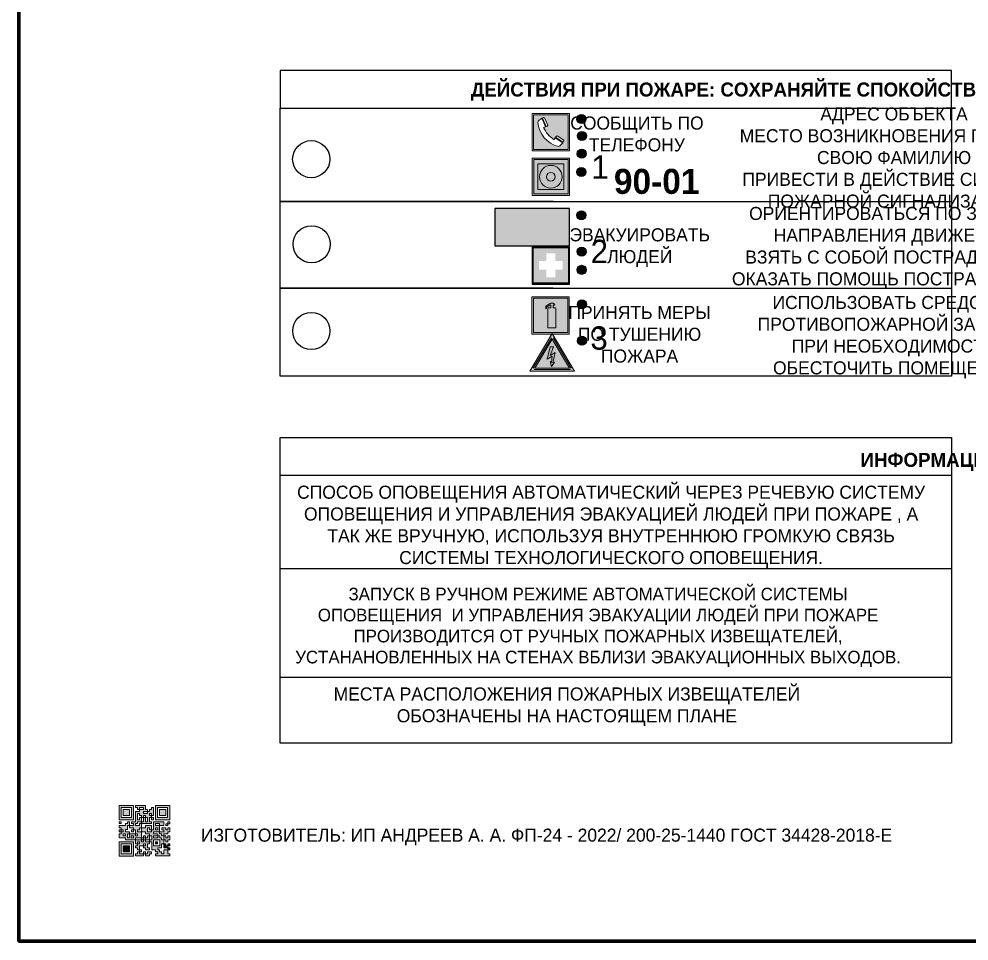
# Model space of a CAD drawing. Header units: millimetres. Extents: x 13810 to 67229, y 12374 to 21950.
# Drawn here: x 39712.7 to 39916.2, y 19087 to 19284.5 of the extents above; entities that cross this region are included whole.
import ezdxf

# ---------------------------------------------------------------- set-up
doc = ezdxf.new("R2010")
doc.units = ezdxf.units.MM
doc.styles.add('обычный', font='arial.ttf')

# ---------------------------------------------------------------- blocks, each defined once
blk = doc.blocks.new('QR')
at = {"lineweight": 0}
h = blk.add_hatch(color=256, dxfattribs=at)
h.dxf.hatch_style = 1
h.paths.add_polyline_path([(9241.16, 2687.38), (9242.01, 2687.38), (9242.01, 2687.83), (9241.59, 2687.83), (9241.59, 2688.68), (9239.45, 2688.68), (9239.45, 2688.25), (9239.86, 2688.25), (9239.86, 2687.83), (9240.29, 2687.83), (9240.29, 2688.25), (9241.16, 2688.25), (9241.16, 2687.83), (9240.29, 2687.83), (9240.29, 2687.38), (9239.45, 2687.38), (9239.45, 2685.22), (9238.57, 2685.22), (9238.57, 2684.8), (9239.02, 2684.8), (9239.02, 2684.37), (9238.13, 2684.37), (9238.13, 2683.92), (9239.02, 2683.92), (9239.02, 2683.5), (9239.44, 2683.5), (9239.44, 2682.64), (9239.87, 2682.64), (9239.87, 2682.18), (9239.44, 2682.18), (9239.44, 2682.64), (9238.13, 2682.64), (9238.13, 2681.76), (9237.71, 2681.76), (9237.71, 2682.64), (9238.13, 2682.64), (9238.13, 2683.07), (9237.27, 2683.07), (9237.27, 2683.51), (9237.71, 2683.51), (9237.71, 2684.37), (9238.13, 2684.37), (9238.13, 2685.22), (9237.71, 2685.22), (9237.71, 2684.8), (9237.28, 2684.8), (9237.28, 2684.38), (9235.98, 2684.38), (9235.98, 2683.92), (9236.4, 2683.92), (9236.4, 2683.49), (9236.84, 2683.49), (9236.84, 2683.07), (9236.4, 2683.07), (9236.4, 2682.64), (9235.98, 2682.64), (9235.98, 2681.76), (9237.29, 2681.76), (9237.29, 2681.33), (9239.43, 2681.33), (9239.43, 2681.76), (9240.74, 2681.76), (9240.74, 2683.05), (9239.87, 2683.05), (9239.87, 2683.5), (9240.29, 2683.5), (9240.29, 2683.91), (9240.74, 2683.91), (9240.74, 2684.81), (9240.29, 2684.81), (9240.29, 2684.79), (9240.29, 2684.37), (9239.45, 2684.37), (9239.45, 2684.8), (9239.87, 2684.8), (9239.87, 2685.21), (9240.74, 2685.21), (9240.74, 2686.1), (9240.29, 2686.1), (9240.29, 2685.64), (9239.86, 2685.64), (9239.86, 2686.95), (9240.29, 2686.95), (9240.29, 2686.52), (9240.74, 2686.52), (9240.74, 2686.1), (9241.16, 2686.1), (9241.16, 2686.53), (9241.59, 2686.53), (9241.59, 2686.1), (9242.02, 2686.1), (9242.02, 2685.21), (9241.59, 2685.21), (9241.59, 2686.1), (9241.16, 2686.1), (9241.16, 2685.21), (9240.74, 2685.21), (9240.74, 2684.81), (9242.89, 2684.81), (9242.89, 2685.22), (9242.47, 2685.22), (9242.47, 2686.11), (9242.89, 2686.11), (9242.89, 2686.52), (9242.46, 2686.52), (9242.46, 2686.95), (9242.89, 2686.95), (9242.89, 2686.52), (9243.32, 2686.52), (9243.32, 2688.26), (9242.9, 2688.26), (9242.9, 2687.83), (9242.47, 2687.83), (9242.47, 2687.38), (9242.01, 2687.38), (9242.01, 2686.94), (9241.16, 2686.94)])
h.paths.add_polyline_path([(9239.02, 2682.18), (9239.02, 2681.76), (9238.54, 2681.76), (9238.54, 2682.18)], flags=16)
h.paths.add_polyline_path([(9237.27, 2682.65), (9237.27, 2682.19), (9236.83, 2682.19), (9236.83, 2682.65)], flags=16)
h = blk.add_hatch(color=256, dxfattribs=at)
h.dxf.hatch_style = 1
h.paths.add_polyline_path([(9238.15, 2687.83), (9236.83, 2687.83), (9236.83, 2686.52), (9238.15, 2686.52)], flags=0)
h.paths.add_polyline_path([(9239.01, 2685.65), (9239.01, 2688.68), (9235.98, 2688.68), (9235.98, 2685.65)])
h.paths.add_polyline_path([(9236.41, 2686.1), (9236.41, 2688.26), (9238.56, 2688.26), (9238.56, 2686.1)], flags=16)
h.paths.add_polyline_path([(9236.83, 2686.52), (9236.83, 2687.83), (9238.15, 2687.83), (9238.15, 2686.52)], flags=0)
h = blk.add_hatch(color=256, dxfattribs=at)
h.dxf.hatch_style = 1
h.paths.add_polyline_path([(9238.15, 2686.52), (9238.15, 2687.83), (9236.83, 2687.83), (9236.83, 2686.52)])
h.paths.add_polyline_path([(9245.91, 2686.52), (9245.91, 2687.83), (9244.59, 2687.83), (9244.59, 2686.52)], flags=0)
h.paths.add_polyline_path([(9246.77, 2685.65), (9246.77, 2688.68), (9243.74, 2688.68), (9243.74, 2685.65)])
h.paths.add_polyline_path([(9244.17, 2686.1), (9244.17, 2688.26), (9246.32, 2688.26), (9246.32, 2686.1)], flags=16)
h.paths.add_polyline_path([(9244.59, 2686.52), (9244.59, 2687.83), (9245.91, 2687.83), (9245.91, 2686.52)], flags=0)
h = blk.add_hatch(color=256, dxfattribs=at)
h.dxf.hatch_style = 1
h.paths.add_polyline_path([(9243.32, 2686.11), (9242.89, 2686.11), (9242.89, 2685.64), (9243.32, 2685.64)])
h.paths.add_polyline_path([(9239.02, 2683.07), (9239.02, 2683.5), (9238.56, 2683.5), (9238.56, 2683.07)])
h.paths.add_polyline_path([(9236.4, 2684.8), (9236.4, 2685.22), (9235.98, 2685.22), (9235.98, 2684.8)])
h.paths.add_polyline_path([(9236.4, 2683.07), (9236.4, 2683.49), (9235.98, 2683.49), (9235.98, 2683.07)])
h = blk.add_hatch(color=256, dxfattribs=at)
h.dxf.hatch_style = 1
h.paths.add_polyline_path([(9240.75, 2681.76), (9240.75, 2681.35), (9241.17, 2681.35), (9241.17, 2681.76)])
h.paths.add_polyline_path([(9241.6, 2682.18), (9241.17, 2682.18), (9241.17, 2681.76), (9241.6, 2681.76)])
h.paths.add_polyline_path([(9242.47, 2681.34), (9242.47, 2682.19), (9242.02, 2682.19), (9242.02, 2681.76), (9241.6, 2681.76), (9241.6, 2681.34)])
h.paths.add_polyline_path([(9239.87, 2678.3), (9239.44, 2678.3), (9239.44, 2677.89), (9241.17, 2677.89), (9241.17, 2678.3), (9240.28, 2678.3), (9240.28, 2678.73), (9239.87, 2678.73)])
h.paths.add_polyline_path([(9240.75, 2678.73), (9240.75, 2679.19), (9240.28, 2679.19), (9240.28, 2678.73)])
h.paths.add_polyline_path([(9241.6, 2678.73), (9241.17, 2678.73), (9241.17, 2678.3), (9241.6, 2678.3)])
h.paths.add_polyline_path([(9242.02, 2678.3), (9241.6, 2678.3), (9241.6, 2677.89), (9242.48, 2677.89), (9242.48, 2678.31), (9242.9, 2678.31), (9242.9, 2678.73), (9242.02, 2678.73)])
h.paths.add_polyline_path([(9246.36, 2684.37), (9246.36, 2684.79), (9245.93, 2684.79), (9245.93, 2684.37)])
h.paths.add_polyline_path([(9246.78, 2685.2), (9246.36, 2685.2), (9246.36, 2684.79), (9246.78, 2684.79)])
h.paths.add_polyline_path([(9245.91, 2687.83), (9244.59, 2687.83), (9244.59, 2686.52), (9245.91, 2686.52)])
h = blk.add_hatch(color=256, dxfattribs=at)
h.dxf.hatch_style = 1
h.paths.add_polyline_path([(9243.32, 2682.64), (9243.32, 2683.07), (9244.62, 2683.07), (9244.62, 2684.37), (9243.74, 2684.37), (9243.74, 2684.8), (9244.62, 2684.8), (9244.62, 2684.37), (9245.48, 2684.37), (9245.48, 2685.22), (9243.32, 2685.22), (9243.32, 2683.5), (9242.89, 2683.5), (9242.89, 2683.06), (9242.01, 2683.06), (9242.01, 2683.91), (9242.47, 2683.91), (9242.47, 2683.5), (9242.89, 2683.5), (9242.89, 2684.38), (9241.59, 2684.38), (9241.59, 2683.91), (9240.74, 2683.91), (9240.74, 2683.05), (9241.59, 2683.05), (9241.59, 2682.64), (9242.47, 2682.64), (9242.47, 2682.19), (9242.91, 2682.19), (9242.91, 2681.34), (9242.48, 2681.34), (9242.48, 2680.91), (9242.91, 2680.91), (9242.91, 2679.17), (9243.75, 2679.17), (9243.75, 2678.73), (9244.2, 2678.73), (9244.2, 2678.3), (9243.75, 2678.3), (9243.75, 2677.88), (9246.78, 2677.88), (9246.78, 2678.3), (9246.35, 2678.3), (9246.35, 2679.19), (9245.48, 2679.19), (9245.48, 2678.31), (9245.05, 2678.31), (9245.05, 2678.73), (9244.62, 2678.73), (9244.62, 2679.19), (9244.2, 2679.19), (9244.2, 2679.61), (9245.05, 2679.61), (9245.05, 2680.46), (9245.48, 2680.46), (9245.48, 2681.34), (9245.04, 2681.34), (9245.04, 2681.76), (9244.63, 2681.76), (9244.63, 2682.19), (9244.21, 2682.19), (9244.21, 2681.76), (9243.32, 2681.76), (9243.32, 2682.19), (9244.21, 2682.19), (9244.21, 2682.64)])
h.paths.add_polyline_path([(9243.75, 2683.49), (9243.75, 2683.92), (9244.21, 2683.92), (9244.21, 2683.49)], flags=16)
h.paths.add_polyline_path([(9243.32, 2681.34), (9244.63, 2681.34), (9244.63, 2680.04), (9243.32, 2680.04)], flags=16)
h.paths.add_polyline_path([(9243.76, 2680.89), (9244.18, 2680.89), (9244.18, 2680.48), (9243.76, 2680.48)], flags=0)
h = blk.add_hatch(color=256, dxfattribs=at)
h.dxf.hatch_style = 1
h.paths.add_polyline_path([(9246.36, 2683.07), (9246.78, 2683.07), (9246.78, 2683.92), (9246.36, 2683.92), (9246.36, 2683.49), (9245.92, 2683.49), (9245.92, 2683.92), (9245.06, 2683.92), (9245.06, 2683.49), (9245.48, 2683.49), (9245.48, 2683.07), (9244.62, 2683.07), (9244.62, 2682.65), (9245.05, 2682.65), (9245.05, 2682.18), (9245.48, 2682.18), (9245.48, 2682.65), (9246.36, 2682.65)])
h.paths.add_polyline_path([(9246.78, 2682.18), (9246.36, 2682.18), (9246.36, 2681.75), (9245.92, 2681.75), (9245.92, 2682.18), (9245.48, 2682.18), (9245.48, 2681.34), (9245.48, 2681.34), (9245.94, 2681.34), (9245.94, 2680.91), (9246.36, 2680.91), (9246.36, 2681.34), (9246.78, 2681.34)])
h = blk.add_hatch(color=256, dxfattribs=at)
h.dxf.hatch_style = 1
h.paths.add_polyline_path([(9235.98, 2680.9), (9235.98, 2677.86), (9239.02, 2677.86), (9239.02, 2680.9)])
h.paths.add_polyline_path([(9238.57, 2680.48), (9238.57, 2678.32), (9236.41, 2678.32), (9236.41, 2680.48)], flags=16)
h.paths.add_polyline_path([(9238.15, 2680.05), (9238.15, 2678.74), (9236.83, 2678.74), (9236.83, 2680.05)], flags=0)
h = blk.add_hatch(color=256, dxfattribs=at)
h.dxf.hatch_style = 1
h.paths.add_polyline_path([(9238.15, 2680.05), (9236.83, 2680.05), (9236.83, 2678.74), (9238.15, 2678.74)])
h = blk.add_hatch(color=256, dxfattribs=at)
h.dxf.hatch_style = 1
h.paths.add_polyline_path([(9242.02, 2680.46), (9242.48, 2680.46), (9242.48, 2680.91), (9241.58, 2680.91), (9241.58, 2681.35), (9241.17, 2681.35), (9241.17, 2680.91), (9240.75, 2680.91), (9240.75, 2681.33), (9239.43, 2681.33), (9239.43, 2680.46), (9239.86, 2680.46), (9239.86, 2680.92), (9240.3, 2680.92), (9240.3, 2680.46), (9239.86, 2680.46), (9239.86, 2680.04), (9239.44, 2680.04), (9239.44, 2679.62), (9239.86, 2679.62), (9239.86, 2679.19), (9240.29, 2679.19), (9240.29, 2680.03), (9241.18, 2680.03), (9241.18, 2680.47), (9241.6, 2680.47), (9241.6, 2680.03), (9241.18, 2680.03), (9241.18, 2679.61), (9241.6, 2679.61), (9241.6, 2679.19), (9242.47, 2679.19), (9242.47, 2679.6), (9242.02, 2679.6)])
h = blk.add_hatch(color=256, dxfattribs=at)
h.dxf.hatch_style = 1
h.paths.add_polyline_path([(9244.18, 2680.48), (9244.18, 2680.89), (9243.76, 2680.89), (9243.76, 2680.48)])
h = blk.add_hatch(color=256, dxfattribs=at)
h.dxf.hatch_style = 1
h.paths.add_polyline_path([(9245.93, 2680.04), (9245.93, 2680.46), (9245.48, 2680.46), (9245.48, 2679.62), (9246.35, 2679.62), (9246.35, 2680.04)])
h.paths.add_polyline_path([(9246.78, 2680.04), (9246.78, 2680.46), (9246.35, 2680.46), (9246.35, 2680.04)])
h.paths.add_polyline_path([(9246.78, 2679.18), (9246.78, 2679.62), (9246.35, 2679.62), (9246.35, 2679.18)])
for points in [[(9237.71, 2685.22), (9238.13, 2685.22), (9238.13, 2684.37), (9237.71, 2684.37), (9237.71, 2683.51), (9237.27, 2683.51), (9237.27, 2683.07), (9238.13, 2683.07), (9238.13, 2682.64), (9237.71, 2682.64), (9237.71, 2681.76), (9238.13, 2681.76), (9238.13, 2682.64), (9239.44, 2682.64), (9239.44, 2683.5), (9239.02, 2683.5), (9239.02, 2683.07), (9238.56, 2683.07), (9238.56, 2683.5), (9239.02, 2683.5), (9239.02, 2683.92), (9238.13, 2683.92), (9238.13, 2684.37), (9239.02, 2684.37), (9239.02, 2684.8), (9238.57, 2684.8), (9238.57, 2685.22), (9239.45, 2685.22), (9239.45, 2687.38), (9240.29, 2687.38), (9240.29, 2687.83), (9239.86, 2687.83), (9239.86, 2688.25), (9239.45, 2688.25), (9239.45, 2688.68), (9241.59, 2688.68), (9241.59, 2687.83), (9242.01, 2687.83), (9242.01, 2687.38), (9242.47, 2687.38), (9242.47, 2687.83), (9242.9, 2687.83), (9242.9, 2688.26), (9243.32, 2688.26), (9243.32, 2686.52), (9242.89, 2686.52), (9242.89, 2686.11), (9243.32, 2686.11), (9243.32, 2685.64), (9242.89, 2685.64), (9242.89, 2686.11), (9242.47, 2686.11), (9242.47, 2685.22), (9242.89, 2685.22), (9242.89, 2684.81), (9240.74, 2684.81), (9240.74, 2683.91), (9241.59, 2683.91), (9241.59, 2684.38), (9242.89, 2684.38), (9242.89, 2683.5), (9242.47, 2683.5), (9242.47, 2683.91), (9242.01, 2683.91), (9242.01, 2683.06), (9242.89, 2683.06), (9242.89, 2683.5), (9243.32, 2683.5), (9243.32, 2685.22), (9245.48, 2685.22), (9245.48, 2684.37), (9244.62, 2684.37), (9244.62, 2683.07), (9245.48, 2683.07), (9245.48, 2683.49), (9245.06, 2683.49), (9245.06, 2683.92), (9245.92, 2683.92), (9245.92, 2683.49), (9246.36, 2683.49), (9246.36, 2683.92), (9246.78, 2683.92), (9246.78, 2683.07), (9246.36, 2683.07), (9246.36, 2682.65), (9245.48, 2682.65), (9245.48, 2682.18), (9245.92, 2682.18), (9245.92, 2681.75), (9246.36, 2681.75), (9246.36, 2682.18), (9246.78, 2682.18), (9246.78, 2681.34), (9246.36, 2681.34), (9246.36, 2680.91), (9245.94, 2680.91), (9245.94, 2681.34), (9245.48, 2681.34), (9245.48, 2680.46), (9245.93, 2680.46), (9245.93, 2680.04), (9246.35, 2680.04), (9246.35, 2680.46), (9246.78, 2680.46), (9246.78, 2680.04), (9246.78, 2680.04), (9246.35, 2680.04), (9246.35, 2679.62), (9246.78, 2679.62), (9246.78, 2679.18), (9246.35, 2679.18), (9246.35, 2678.3), (9246.78, 2678.3), (9246.78, 2677.88), (9243.75, 2677.88), (9243.75, 2678.3), (9244.2, 2678.3), (9244.2, 2678.73), (9243.75, 2678.73), (9243.75, 2679.17), (9242.91, 2679.17), (9242.91, 2680.91), (9242.48, 2680.91), (9242.48, 2680.46), (9242.02, 2680.46), (9242.02, 2679.6), (9242.47, 2679.6), (9242.47, 2679.19), (9241.6, 2679.19), (9241.6, 2679.61), (9241.18, 2679.61), (9241.18, 2680.03), (9240.29, 2680.03), (9240.29, 2679.19), (9240.75, 2679.19), (9240.75, 2678.73), (9240.28, 2678.73), (9240.28, 2678.3), (9241.17, 2678.3), (9241.17, 2678.73), (9241.6, 2678.73), (9241.6, 2678.3), (9242.02, 2678.3), (9242.02, 2678.73), (9242.9, 2678.73), (9242.9, 2678.31), (9242.48, 2678.31), (9242.48, 2677.89), (9241.6, 2677.89), (9241.6, 2678.3), (9241.17, 2678.3), (9241.17, 2677.89), (9239.44, 2677.89), (9239.44, 2678.3), (9239.87, 2678.3), (9239.87, 2678.73), (9240.28, 2678.73), (9240.28, 2679.19), (9240.29, 2679.19), (9239.86, 2679.19), (9239.86, 2679.62), (9239.44, 2679.62), (9239.44, 2680.04), (9239.86, 2680.04), (9239.86, 2680.46), (9239.43, 2680.46), (9239.43, 2681.33), (9237.29, 2681.33), (9237.29, 2681.76), (9235.98, 2681.76), (9235.98, 2682.64), (9236.4, 2682.64), (9236.4, 2683.07), (9235.98, 2683.07), (9235.98, 2683.49), (9236.4, 2683.49), (9236.4, 2683.92), (9235.98, 2683.92), (9235.98, 2684.38), (9237.28, 2684.38), (9237.28, 2684.8), (9237.71, 2684.8), (9237.71, 2685.22), (9237.92, 2685.22)], [(9240.74, 2686.1), (9240.74, 2686.52), (9240.29, 2686.52), (9240.29, 2686.95), (9239.86, 2686.95), (9239.86, 2685.64), (9240.29, 2685.64), (9240.29, 2686.1), (9240.74, 2686.1), (9240.74, 2686.52)], [(9240.74, 2685.21), (9239.87, 2685.21), (9239.87, 2684.8), (9239.45, 2684.8), (9239.45, 2684.37), (9240.29, 2684.37), (9240.29, 2684.79), (9240.29, 2684.81), (9240.74, 2684.81), (9240.74, 2685.21), (9239.87, 2685.21)], [(9244.62, 2684.37), (9244.62, 2684.8), (9243.74, 2684.8), (9243.74, 2684.37), (9244.62, 2684.37)], [(9240.74, 2683.05), (9240.74, 2681.76), (9239.43, 2681.76), (9239.43, 2681.33), (9240.75, 2681.33), (9240.75, 2681.35), (9240.75, 2680.91), (9241.17, 2680.91), (9241.17, 2681.35), (9241.58, 2681.35), (9241.58, 2680.91), (9242.48, 2680.91), (9242.48, 2681.34), (9242.91, 2681.34), (9242.91, 2682.19), (9242.47, 2682.19), (9242.47, 2682.64), (9241.59, 2682.64), (9241.59, 2683.05), (9240.74, 2683.05)], [(9240.74, 2683.91), (9240.29, 2683.91), (9240.29, 2683.5), (9239.87, 2683.5), (9239.87, 2683.05), (9240.74, 2683.05), (9240.74, 2683.91)], [(9241.6, 2681.76), (9242.02, 2681.76), (9242.02, 2682.19), (9242.47, 2682.19), (9242.47, 2681.34), (9241.6, 2681.34), (9241.6, 2681.76)], [(9244.62, 2683.07), (9243.32, 2683.07), (9243.32, 2682.64), (9244.21, 2682.64), (9244.21, 2682.19), (9243.32, 2682.19), (9243.32, 2681.76), (9244.21, 2681.76), (9244.21, 2682.19), (9244.63, 2682.19), (9244.63, 2681.76), (9245.04, 2681.76), (9245.04, 2681.34), (9245.48, 2681.34)], [(9245.48, 2682.18), (9245.05, 2682.18), (9245.05, 2682.65), (9244.62, 2682.65), (9244.62, 2683.07)], [(9245.48, 2682.18), (9245.48, 2681.34)], [(9239.86, 2680.46), (9239.86, 2680.92), (9240.3, 2680.92), (9240.3, 2680.46), (9239.86, 2680.46)], [(9245.48, 2680.46), (9245.05, 2680.46), (9245.05, 2679.61), (9244.2, 2679.61), (9244.2, 2679.19), (9244.62, 2679.19), (9244.62, 2678.73), (9245.05, 2678.73), (9245.05, 2678.31), (9245.48, 2678.31), (9245.48, 2679.19), (9246.35, 2679.19), (9246.35, 2679.07)], [(9246.35, 2679.62), (9245.48, 2679.62), (9245.48, 2680.46)], [(9245.48, 2680.46), (9245.48, 2679.62), (9246.35, 2679.62), (9246.35, 2680.04), (9245.93, 2680.04), (9245.93, 2680.46), (9245.48, 2680.46), (9245.48, 2679.62)], [(9246.35, 2679.62), (9246.35, 2679.18)]]:
    blk.add_lwpolyline(points, dxfattribs=at)
for points in [[(9235.98, 2685.65), (9239.01, 2685.65), (9239.01, 2688.68), (9235.98, 2688.68)], [(9236.41, 2688.26), (9238.56, 2688.26), (9238.56, 2686.1), (9236.41, 2686.1)], [(9240.29, 2687.83), (9241.16, 2687.83), (9241.16, 2688.25), (9240.29, 2688.25)], [(9240.29, 2688.25), (9241.16, 2688.25), (9241.16, 2687.83), (9240.29, 2687.83)], [(9243.74, 2685.65), (9246.77, 2685.65), (9246.77, 2688.68), (9243.74, 2688.68)], [(9244.17, 2688.26), (9246.32, 2688.26), (9246.32, 2686.1), (9244.17, 2686.1)], [(9236.83, 2687.83), (9238.15, 2687.83), (9238.15, 2686.52), (9236.83, 2686.52)], [(9241.16, 2686.1), (9240.74, 2686.1), (9240.74, 2685.21), (9241.16, 2685.21)], [(9242.01, 2687.38), (9241.16, 2687.38), (9241.16, 2686.94), (9242.01, 2686.94)], [(9241.16, 2687.38), (9242.01, 2687.38), (9242.01, 2686.94), (9241.16, 2686.94)], [(9241.16, 2686.53), (9241.59, 2686.53), (9241.59, 2686.1), (9241.16, 2686.1)], [(9241.59, 2686.1), (9242.02, 2686.1), (9242.02, 2685.21), (9241.59, 2685.21)], [(9242.89, 2686.52), (9242.46, 2686.52), (9242.46, 2686.95), (9242.89, 2686.95)], [(9244.59, 2687.83), (9245.91, 2687.83), (9245.91, 2686.52), (9244.59, 2686.52)], [(9235.98, 2684.8), (9236.4, 2684.8), (9236.4, 2685.22), (9235.98, 2685.22)], [(9245.93, 2684.79), (9246.36, 2684.79), (9246.36, 2684.37), (9245.93, 2684.37)], [(9246.36, 2685.2), (9246.78, 2685.2), (9246.78, 2684.79), (9246.36, 2684.79)], [(9236.4, 2683.07), (9236.84, 2683.07), (9236.84, 2683.49), (9236.4, 2683.49)], [(9236.83, 2682.19), (9237.27, 2682.19), (9237.27, 2682.65), (9236.83, 2682.65)], [(9238.54, 2682.18), (9239.02, 2682.18), (9239.02, 2681.76), (9238.54, 2681.76)], [(9239.44, 2682.64), (9239.87, 2682.64), (9239.87, 2682.18), (9239.44, 2682.18)], [(9241.17, 2682.18), (9241.6, 2682.18), (9241.6, 2681.76), (9241.17, 2681.76)], [(9243.75, 2683.92), (9244.21, 2683.92), (9244.21, 2683.49), (9243.75, 2683.49)], [(9235.98, 2677.86), (9239.02, 2677.86), (9239.02, 2680.9), (9235.98, 2680.9)], [(9236.41, 2680.48), (9238.57, 2680.48), (9238.57, 2678.32), (9236.41, 2678.32)], [(9236.83, 2680.05), (9238.15, 2680.05), (9238.15, 2678.74), (9236.83, 2678.74)], [(9240.75, 2681.76), (9241.17, 2681.76), (9241.17, 2681.35), (9240.75, 2681.35)], [(9241.18, 2680.03), (9241.6, 2680.03), (9241.6, 2680.47), (9241.18, 2680.47)], [(9243.32, 2680.04), (9244.63, 2680.04), (9244.63, 2681.34), (9243.32, 2681.34)], [(9243.76, 2680.89), (9244.18, 2680.89), (9244.18, 2680.48), (9243.76, 2680.48)]]:
    blk.add_lwpolyline(points, close=True, dxfattribs=at)
blk = doc.blocks.new('A$C3E6D3DDE')
at = {"lineweight": 5}
h = blk.add_hatch(color=40, dxfattribs=at)
h.paths.add_polyline_path([(24.1, 1.45), (16.46, -11.35), (31.74, -11.35)])
h.paths.add_polyline_path([(24.09, -0.46), (30.03, -10.41), (18.14, -10.41)], flags=16)
h.paths.add_polyline_path([(24.54, -3.08), (23.41, -6.02), (25.13, -5.01), (24.33, -8.5), (24.82, -8.27), (23.79, -9.86), (23.4, -8.04), (23.8, -8.43), (24.04, -6.29), (22.39, -7.25), (23.44, -3.08)], flags=0)
h = blk.add_hatch(color=256, dxfattribs=at)
h.paths.add_polyline_path([(24.37, 0.03, 0.567511), (23.82, 0.03), (17.59, -10.4, 0.582454), (17.86, -10.88), (30.32, -10.88, 0.582149), (30.6, -10.4)])
h.paths.add_polyline_path([(24.09, -0.46), (18.14, -10.41), (30.03, -10.41)], flags=16)
h.paths.add_polyline_path([(24.54, -3.08), (23.41, -6.02), (25.13, -5.01), (24.33, -8.5), (24.82, -8.27), (23.79, -9.86), (23.4, -8.04), (23.8, -8.43), (24.04, -6.29), (22.39, -7.25), (23.44, -3.08)], flags=0)
h = blk.add_hatch(color=40, dxfattribs=at)
h.paths.add_polyline_path([(24.09, -0.46), (18.14, -10.41), (30.03, -10.41)])
h.paths.add_polyline_path([(24.82, -8.27), (23.79, -9.86), (23.4, -8.04), (23.8, -8.43), (24.04, -6.29), (22.39, -7.25), (23.44, -3.08), (24.54, -3.08), (23.41, -6.02), (25.13, -5.01), (24.33, -8.5)], flags=16)
at = {"color": 40, "lineweight": 5}
for p, q in [((16.46, -11.35), (24.1, 1.45)), ((24.1, 1.45), (31.74, -11.35))]:
    blk.add_line(p, q, dxfattribs=at)
at = {"lineweight": 5}
for p, q in [((17.59, -10.4), (23.82, 0.03)), ((24.37, 0.03), (30.6, -10.4)), ((18.14, -10.41), (24.09, -0.46)), ((23.44, -3.08), (22.39, -7.25)), ((23.41, -6.02), (24.54, -3.08)), ((24.54, -3.08), (23.44, -3.08)), ((24.09, -0.46), (30.03, -10.41)), ((22.39, -7.25), (24.04, -6.29)), ((25.13, -5.01), (23.41, -6.02)), ((24.04, -6.29), (23.8, -8.43)), ((24.33, -8.5), (25.13, -5.01)), ((23.8, -8.43), (23.4, -8.04)), ((23.4, -8.04), (23.79, -9.86)), ((23.79, -9.86), (24.82, -8.27)), ((24.82, -8.27), (24.33, -8.5)), ((17.86, -10.88), (30.32, -10.88)), ((18.14, -10.41), (30.03, -10.41))]:
    blk.add_line(p, q, dxfattribs=at)
at = {"color": 50, "lineweight": 5}
blk.add_line((31.74, -11.35), (16.46, -11.35), dxfattribs=at)
blk = doc.blocks.new('A$C456E1F9C')
at = {"lineweight": 5}
h = blk.add_hatch(color=242, dxfattribs=at)
h.paths.add_polyline_path([(0.51, -1.47), (0.51, -13.26), (12.29, -13.26), (12.29, -1.47)])
h.paths.add_polyline_path([(5.42, -4.95, -0.254479), (4.78, -5.4), (3.52, -2.53, -0.209735), (4.23, -2.4)], flags=16)
h.paths.add_polyline_path([(8.53, -8.6), (10.87, -10.17), (10.54, -10.76), (8.03, -9.13, -0.192251)], flags=16)
h.paths.add_polyline_path([(4.61, -5.49, 0.005518), (3.87, -5.72, 0.128647), (7.49, -10.01, 0.00809), (7.83, -9.33), (10.47, -10.97, -0.16736), (8.99, -12.25, -0.327862), (1.95, -3.95, -0.166952), (3.36, -2.62)], flags=16)
at = {"color": 242, "lineweight": 5}
for p, q in [((0, -13.77), (0, -0.97)), ((12.8, -0.97), (0, -0.97)), ((4.61, -5.49), (3.36, -2.62)), ((3.52, -2.53), (4.78, -5.4)), ((4.23, -2.4), (5.42, -4.95)), ((12.8, -13.77), (12.8, -0.97)), ((7.83, -9.33), (10.47, -10.97)), ((8.03, -9.13), (10.54, -10.76)), ((10.81, -10.12), (8.53, -8.6)), ((10.54, -10.76), (10.8, -10.3)), ((10.8, -10.3), (10.81, -10.12)), ((0, -13.77), (12.8, -13.77))]:
    blk.add_line(p, q, dxfattribs=at)
blk.add_lwpolyline([(0.51, -1.47), (12.29, -1.47), (12.29, -13.26), (0.51, -13.26)], close=True, dxfattribs=at)
for centre, radius, start, end in [((4.59, -5.34), 2.99, 114.2845, 152.1974), ((4.02, -3.27), 0.891, 76.3284, 123.7092), ((11.12, -3.31), 9.19, 183.9915, 256.6009), ((14.98, -39.1), 35.17, 107.1487, 108.4135), ((13.86, -0.94), 11.08, 205.5536, 234.8762), ((4.68, -4.59), 0.824, 276.9621, 334.0723), ((-13.31, 0.8), 23.44, 332.5487, 334.4027), ((8.94, -9.5), 0.989, 114.4092, 157.9388), ((7.87, -9.46), 3, 291.9291, 329.9329)]:
    blk.add_arc(centre, radius, start, end, dxfattribs=at)
blk = doc.blocks.new('A$C54414219')
at = {"true_color": 0xffffff}
h = blk.add_hatch(color=7, dxfattribs=at)
h.paths.add_polyline_path([(2.39, -9.45), (2.39, -18.3), (11.23, -18.3), (11.23, -9.45)], flags=0)
h.paths.add_polyline_path([(10.71, -13.87, -1), (2.92, -13.87, -1)], flags=0)
h.paths.add_polyline_path([(8.3, -13.87, -1), (5.33, -13.87, -1)], flags=0)
h.paths.add_polyline_path([(0.41, -7.47), (0.41, -20.27), (13.21, -20.27), (13.21, -7.47)])
h.paths.add_polyline_path([(0.92, -19.77), (12.71, -19.77), (12.71, -7.98), (0.92, -7.98)], flags=16)
h.paths.add_polyline_path([(11.23, -9.45), (11.23, -18.3), (2.39, -18.3), (2.39, -9.45)], flags=0)
at = {"lineweight": 5}
h = blk.add_hatch(color=242, dxfattribs=at)
h.paths.add_polyline_path([(12.71, -7.98), (0.92, -7.98), (0.92, -19.77), (12.71, -19.77)])
h.paths.add_polyline_path([(11.23, -18.3), (2.39, -18.3), (2.39, -9.45), (11.23, -9.45)], flags=16)
h.paths.add_polyline_path([(10.71, -13.87, -1), (2.92, -13.87, -1)], flags=0)
h.paths.add_polyline_path([(8.3, -13.87, -1), (5.33, -13.87, -1)], flags=0)
at = {"true_color": 0xffffff}
h = blk.add_hatch(color=7, dxfattribs=at)
h.paths.add_polyline_path([(2.39, -9.45), (2.39, -18.3), (11.23, -18.3), (11.23, -9.45)])
h.paths.add_polyline_path([(10.71, -13.87, -1), (2.92, -13.87, -1)], flags=16)
h.paths.add_polyline_path([(8.3, -13.87, -1), (5.33, -13.87, -1)], flags=0)
at = {"lineweight": 5}
h = blk.add_hatch(color=242, dxfattribs=at)
h.paths.add_polyline_path([(2.92, -13.87, 1), (10.71, -13.87, 1)])
h.paths.add_polyline_path([(8.3, -13.87, -1), (5.33, -13.87, -1)], flags=16)
at = {"color": 242, "lineweight": 5}
for p, q in [((0.41, -20.27), (0.41, -7.47)), ((0.41, -7.47), (13.21, -7.47)), ((0.41, -7.47), (13.21, -7.47)), ((13.21, -20.27), (13.21, -7.47)), ((0.41, -20.27), (13.21, -20.27))]:
    blk.add_line(p, q, dxfattribs=at)
for points in [[(0.92, -7.98), (12.71, -7.98), (12.71, -19.77), (0.92, -19.77)], [(2.39, -9.45), (11.23, -9.45), (11.23, -18.3), (2.39, -18.3)]]:
    blk.add_lwpolyline(points, close=True, dxfattribs=at)
for radius in [3.89, 1.49]:
    blk.add_circle((6.81, -13.87), radius, dxfattribs=at)
blk = doc.blocks.new('A$C32E8229D')
at = {"true_color": 0xffffff}
blk.add_hatch(color=7, dxfattribs=at).paths.add_polyline_path([(0, 0), (0, -8), (16, -8), (16, 0)])
h = blk.add_hatch(color=126)
h.paths.add_polyline_path([(0.2, -0.2), (15.8, -0.2), (15.8, -7.8), (0.2, -7.8)])
h.paths.add_polyline_path([(13.49, -2.05), (12.08, -2.05), (11.37, -2.63, 0.162397), (11.29, -2.84), (11.29, -3.63), (10.35, -3.63), (10.35, -4.05), (11.68, -4.05), (11.68, -3.48), (12.26, -4.28), (11.29, -5.1), (11.29, -6.78), (11.85, -6.78), (11.85, -5.44), (12.8, -4.64), (12.8, -5.94), (14.46, -5.94), (14.46, -5.39), (13.45, -5.39), (13.45, -3.97), (12.46, -2.59), (13.15, -2.59), (13.69, -3.34), (14.18, -3)], flags=16)
h.paths.add_polyline_path([(10.74, -1.82, 1), (11.8, -1.82, 1)], flags=16)
h.paths.add_polyline_path([(9.39, -3.59), (5.99, -3.59), (6.56, -3.03), (5.91, -3.03), (5.1, -3.83), (5.91, -4.64), (6.56, -4.64), (5.99, -4.09), (9.39, -4.09)], flags=16)
h.paths.add_polyline_path([(4.29, -1.08), (1.72, -1.08), (1.72, -6.6), (4.29, -6.6)], flags=16)
at = {"color": 126}
blk.add_lwpolyline([(16, -8), (0, -8), (0, 0), (16, 0)], close=True, dxfattribs=at)
blk = doc.blocks.new('A$C18900ED3')
h = blk.add_hatch(color=126)
h.paths.add_polyline_path([(-0.18, -0.18), (-7.02, -0.18), (-7.02, -7.02), (-0.18, -7.02)])
h.paths.add_polyline_path([(-5.89, -4.46), (-5.89, -2.77), (-4.46, -2.77), (-4.46, -1.31), (-2.77, -1.31), (-2.77, -2.77), (-1.33, -2.77), (-1.33, -4.46), (-2.77, -4.46), (-2.77, -5.89), (-4.46, -5.89), (-4.46, -4.46)], flags=16)
at = {"color": 126}
for p, q in [((-7.2, 0), (-7.2, -7.2)), ((0, 0), (-7.2, 0)), ((0, -7.2), (0, 0)), ((-7.02, -7.02), (-7.02, -0.18)), ((-7.02, -0.18), (-0.18, -0.18)), ((-0.18, -0.18), (-0.18, -7.02)), ((-7.2, -7.2), (0, -7.2)), ((-0.18, -7.02), (-7.02, -7.02))]:
    blk.add_line(p, q, dxfattribs=at)
blk = doc.blocks.new('A$C3AD82952')
at = {"true_color": 0xf5f5ff}
h = blk.add_hatch(color=7, dxfattribs=at)
h.dxf.hatch_style = 1
h.paths.add_polyline_path([(8.21, 8.73, 0.414214), (7.89, 9.05), (7.22, 9.05), (7.22, 9.92), (7.59, 9.92, 1), (7.57, 10.36), (7.22, 10.36), (7.22, 10.6), (6.43, 10.6), (6.43, 10.36), (6.01, 10.36), (4.74, 9.59), (4.74, 8.69), (4.98, 8.73), (4.98, 9.26), (6.12, 9.91), (6.43, 9.91), (6.43, 9.05), (5.76, 9.05, 0.414214), (5.44, 8.73), (5.44, 2.2), (8.21, 2.2)], flags=0)
h.paths.add_polyline_path([(12.8, 12.8), (0, 12.8), (0, 0), (12.8, 0)])
h.paths.add_polyline_path([(0.51, 12.29), (12.29, 12.29), (12.29, 0.51), (0.51, 0.51)], flags=16)
h.paths.add_polyline_path([(4.74, 9.59), (6.01, 10.36), (6.43, 10.36), (6.43, 10.6), (7.22, 10.6), (7.22, 10.36), (7.59, 10.36, -0.94586), (7.59, 9.92), (7.22, 9.92), (7.22, 9.05), (7.89, 9.05, -0.414214), (8.21, 8.73), (8.21, 2.2), (5.44, 2.2), (5.44, 8.73, -0.414214), (5.76, 9.05), (6.43, 9.05), (6.43, 9.91), (6.12, 9.91), (4.98, 9.26), (4.98, 8.73), (4.74, 8.69)], flags=0)
h = blk.add_hatch(color=242)
h.dxf.hatch_style = 1
h.paths.add_polyline_path([(12.29, 12.29), (0.51, 12.29), (0.51, 0.51), (12.29, 0.51)])
h.paths.add_polyline_path([(4.74, 8.69), (4.74, 9.59), (6.01, 10.36), (6.43, 10.36), (6.43, 10.6), (7.22, 10.6), (7.22, 10.36), (7.59, 10.36, -0.94586), (7.59, 9.92), (7.22, 9.92), (7.22, 9.05), (7.89, 9.05, -0.414214), (8.21, 8.73), (8.21, 2.2), (5.44, 2.2), (5.44, 8.73, -0.414214), (5.76, 9.05), (6.43, 9.05), (6.43, 9.91), (6.12, 9.91), (4.98, 9.26), (4.98, 8.73)], flags=16)
h = blk.add_hatch(color=7, dxfattribs=at)
h.dxf.hatch_style = 1
h.paths.add_polyline_path([(8.21, 8.73, 0.414214), (7.89, 9.05), (7.22, 9.05), (7.22, 9.92), (7.59, 9.92, 1), (7.57, 10.36), (7.22, 10.36), (7.22, 10.6), (6.43, 10.6), (6.43, 10.36), (6.01, 10.36), (4.74, 9.59), (4.74, 8.69), (4.98, 8.73), (4.98, 9.26), (6.12, 9.91), (6.43, 9.91), (6.43, 9.05), (5.76, 9.05, 0.414214), (5.44, 8.73), (5.44, 2.2), (8.21, 2.2)])
at = {"color": 242, "lineweight": 5}
for p, q in [((0, 0), (0, 12.8)), ((0, 12.8), (12.8, 12.8)), ((6.01, 10.36), (4.74, 9.59)), ((4.98, 9.26), (6.12, 9.91)), ((6.01, 10.36), (6.43, 10.36)), ((6.12, 9.91), (6.43, 9.91)), ((7.22, 10.6), (6.43, 10.6)), ((6.43, 10.6), (6.43, 10.36)), ((6.43, 9.91), (6.43, 9.05)), ((7.22, 10.36), (7.22, 10.6)), ((7.59, 10.36), (7.22, 10.36)), ((7.22, 9.05), (7.22, 9.92)), ((7.59, 9.92), (7.22, 9.92)), ((12.8, 0), (12.8, 12.8)), ((4.74, 9.59), (4.74, 8.69)), ((4.74, 8.69), (4.98, 8.73)), ((4.98, 8.73), (4.98, 9.26)), ((5.44, 2.2), (5.44, 8.73)), ((5.76, 9.05), (6.43, 9.05)), ((7.89, 9.05), (7.22, 9.05)), ((8.21, 2.2), (8.21, 8.73)), ((0, 0), (12.8, 0)), ((5.44, 2.2), (8.21, 2.2))]:
    blk.add_line(p, q, dxfattribs=at)
blk.add_lwpolyline([(0.51, 12.29), (12.29, 12.29), (12.29, 0.51), (0.51, 0.51)], close=True, dxfattribs=at)
for centre, radius, start, end in [((7.58, 10.14), 0.223, 273.1875, 86.8125), ((5.76, 8.73), 0.32, 90, 180), ((7.89, 8.73), 0.32, 0, 90)]:
    blk.add_arc(centre, radius, start, end, dxfattribs=at)

msp = doc.modelspace()

# ---------------------------------------------------------------- hatches: boundary and pattern name
at = {"lineweight": 0}
h = msp.add_hatch(color=256, dxfattribs=at)
h.dxf.hatch_style = 1
h.paths.add_polyline_path([(39834.12, 19263.04, 1), (39832.18, 19263.04, 1)])
h = msp.add_hatch(color=256, dxfattribs=at)
h.dxf.hatch_style = 1
h.paths.add_polyline_path([(39834.22, 19259.45, 1), (39832.29, 19259.45, 1)])
h = msp.add_hatch(color=256, dxfattribs=at)
h.dxf.hatch_style = 1
h.paths.add_polyline_path([(39834.18, 19255.64, 1), (39832.25, 19255.64, 1)])
h = msp.add_hatch(color=256, dxfattribs=at)
h.dxf.hatch_style = 1
h.paths.add_polyline_path([(39834.1, 19251.71, 1), (39832.17, 19251.71, 1)])
h = msp.add_hatch(color=256, dxfattribs=at)
h.dxf.hatch_style = 1
h.paths.add_polyline_path([(39834.11, 19242.45, 1), (39832.18, 19242.45, 1)])
h = msp.add_hatch(color=256, dxfattribs=at)
h.dxf.hatch_style = 1
h.paths.add_polyline_path([(39834.15, 19234.67, 1), (39832.22, 19234.67, 1)])
h = msp.add_hatch(color=256, dxfattribs=at)
h.dxf.hatch_style = 1
h.paths.add_polyline_path([(39834.14, 19230.76, 1), (39832.21, 19230.76, 1)])
h = msp.add_hatch(color=256, dxfattribs=at)
h.dxf.hatch_style = 1
h.paths.add_polyline_path([(39834.2, 19223.34, 1), (39832.27, 19223.34, 1)])
h = msp.add_hatch(color=256, dxfattribs=at)
h.dxf.hatch_style = 1
h.paths.add_polyline_path([(39834.21, 19215.57, 1), (39832.28, 19215.57, 1)])

# ---------------------------------------------------------------- linework, layer by layer
at = {"color": 2, "lineweight": 100}
msp.add_lwpolyline([(39712.67, 19481.99), (40312.67, 19481.99), (40312.67, 19086.99), (39712.67, 19086.99)], close=True, dxfattribs=at)
for points in [[(39768.64, 19265.39), (39912.41, 19265.39), (39912.41, 19273.44), (39768.64, 19273.44)], [(39768.64, 19265.39), (39912.41, 19265.39), (39912.41, 19207.99), (39768.64, 19207.99)]]:
    msp.add_lwpolyline(points, close=True)
for points in [[(39827.06, 19245.4), (39768.64, 19245.4), (39912.41, 19245.4)], [(39827.06, 19226.82), (39768.64, 19226.82), (39912.41, 19226.82)]]:
    msp.add_lwpolyline(points)
at = {"color": 0}
msp.add_lwpolyline([(39768.64, 19194.81), (39912.41, 19194.81), (39912.41, 19129.36), (39768.64, 19129.36)], close=True, dxfattribs=at)
for points in [[(39768.64, 19186.76), (39912.41, 19186.76)], [(39768.64, 19166.76), (39912.41, 19166.76)], [(39768.64, 19143.51), (39912.41, 19143.51)]]:
    msp.add_lwpolyline(points, dxfattribs=at)
for centre, radius in [((39833.15, 19263.04), 0.966), ((39833.26, 19259.45), 0.966), ((39775.27, 19254.47), 3.98), ((39833.22, 19255.64), 0.966), ((39833.13, 19251.71), 0.966), ((39833.15, 19242.45), 0.966), ((39775.36, 19236.24), 3.98), ((39833.19, 19234.67), 0.966), ((39833.18, 19230.76), 0.966), ((39833.24, 19223.34), 0.966), ((39775.3, 19217.66), 3.98), ((39833.24, 19215.57), 0.966)]:
    msp.add_circle(centre, radius)

# ---------------------------------------------------------------- block references
for name, p, xscale, yscale, zscale in [('A$C456E1F9C', (39822.59, 19264.85), 0.625, 0.625, 0.625), ('A$C54414219', (39822.34, 19259.37), 0.625, 0.625, 0.625), ('A$C18900ED3', (39830.6, 19235.72), 1.111111111007631, 1.111111111007631, 1.111111111007631), ('A$C3AD82952', (39822.54, 19216.99), 0.625, 0.625, 0.625), ('A$C3E6D3DDE', (39811.83, 19216.18), 0.625, 0.625, 0.625)]:
    msp.add_blockref(name, p, dxfattribs=dict(xscale=xscale, yscale=yscale, zscale=zscale))
at = {"xscale": -1}
msp.add_blockref('A$C32E8229D', (39830.6, 19243.87), dxfattribs=at)
at = {"color": 22, "lineweight": 100, "true_color": 0xbb1e10}
msp.add_blockref('QR', (30498.18, 16427.33), dxfattribs=at)

# ---------------------------------------------------------------- texts
at = {"lineweight": 0, "attachment_point": 5, "style": 'обычный'}
for s, insert, char_height, width in [('{\\fProxima Nova Rg|b1|i0|c204|p2;ДЕЙСТВИЯ ПРИ ПОЖАРЕ: СОХРАНЯЙТЕ СПОКОЙСТВИЕ\\H1.6644x; }', (39866.36, 19268.95), 3, 175.1736), ('\\pi-8.4,l8.4,t8.4;{\\fProxima Nova Rg|b0|i0|c204|p2;АДРЕС ОБЪЕКТА\\PМЕСТО ВОЗНИКНОВЕНИЯ ПОЖАРА \\PСВОЮ ФАМИЛИЮ\\PПРИВЕСТИ В ДЕЙСТВИЕ СИСТЕМУ \\PПОЖАРНОЙ СИГНАЛИЗАЦИИ}', (39900.1, 19254.41), 2.8, 126.6484), ('{\\fProxima Nova Rg|b0|i0|c204|p2;СООБЩИТЬ ПО \\PТЕЛЕФОНУ}', (39845.03, 19259.85), 2.8, 126.6484), ('{\\fProxima Nova Rg|b0|i0|c204|p2;1\\H1.1667x; }', (39837.13, 19252.78), 5, 126.6484), ('{\\fProxima Nova Rg|b1|i0|c204|p2;\\H1.0714x;90-01\\fProxima Nova Rg|b0|i0|c204|p2;\\H0.93331x; \\H1.3449x; }', (39849.26, 19249.67), 5, 126.6484), ('\\pi-8.4,l8.4,t8.4;{\\fProxima Nova Rg|b0|i0|c204|p2;ОРИЕНТИРОВАТЬСЯ ПО ЗНАКАМ \\PНАПРАВЛЕНИЯ ДВИЖЕНИЯ\\PВЗЯТЬ С СОБОЙ ПОСТРАДАВШИХ\\PОКАЗАТЬ ПОМОЩЬ ПОСТРАДАВШИМ}', (39899.95, 19235.43), 2.8, 126.6484), ('{\\fProxima Nova Rg|b0|i0|c204|p2;ЭВАКУИРОВАТЬ \\PЛЮДЕЙ}', (39845.63, 19235.52), 2.8, 126.6484), ('{\\fProxima Nova Rg|b0|i0|c204|p2;2\\H1.1967x; }', (39836.98, 19234.7), 5, 126.6484), ('\\pi-8.4,l8.4,t8.4;{\\fProxima Nova Rg|b0|i0|c204|p2;ИСПОЛЬЗОВАТЬ СРЕДСТВА \\PПРОТИВОПОЖАРНОЙ ЗАЩИТЫ \\PПРИ НЕОБХОДИМОСТИ \\PОБЕСТОЧИТЬ ПОМЕЩЕНИЕ}', (39900.11, 19216.36), 2.8, 126.6484), ('{\\fProxima Nova Rg|b0|i0|c204|p2;ПРИНЯТЬ МЕРЫ \\PПО ТУШЕНИЮ \\PПОЖАРА}', (39845.59, 19216.94), 2.8, 126.6484), ('{\\fProxima Nova Rg|b0|i0|c204|p2;3\\H1.1967x; }', (39836.92, 19216.12), 5, 126.6484), ('{\\fProxima Nova Rg|b1|i0|c204|p2;ИНФОРМАЦИЯ:\\H1.1997x; }', (39908.55, 19189.62), 3, 175.1736), ('{\\fProxima Nova Rg|b0|i0|c204|p2;СПОСОБ ОПОВЕЩЕНИЯ АВТОМАТИЧЕСКИЙ ЧЕРЕЗ РЕЧЕВУЮ СИСТЕМУ ОПОВЕЩЕНИЯ И УПРАВЛЕНИЯ ЭВАКУАЦИЕЙ ЛЮДЕЙ ПРИ ПОЖАРЕ , А ТАК ЖЕ ВРУЧНУЮ, ИСПОЛЬЗУЯ ВНУТРЕННЮЮ ГРОМКУЮ СВЯЗЬ СИСТЕМЫ ТЕХНОЛОГИЧЕСКОГО ОПОВЕЩЕНИЯ.}', (39839.5, 19175.72), 2.8, 137.0334), ('{\\fProxima Nova Rg|b0|i0|c204|p2;\\P\\pt8.1;ЗАПУСК В РУЧНОМ РЕЖИМЕ АВТОМАТИЧЕСКОЙ СИСТЕМЫ ОПОВЕЩЕНИЯ  И УПРАВЛЕНИЯ ЭВАКУАЦИИ ЛЮДЕЙ ПРИ ПОЖАРЕ ПРОИЗВОДИТСЯ ОТ РУЧНЫХ ПОЖАРНЫХ ИЗВЕЩАТЕЛЕЙ, УСТАНАНОВЛЕННЫХ НА СТЕНАХ ВБЛИЗИ ЭВАКУАЦИОННЫХ ВЫХОДОВ. }', (39836.71, 19156.42), 2.7, 131.4512), ('\\pt8.4;{\\fProxima Nova Rg|b0|i0|c204|p2;\\PМЕСТА РАСПОЛОЖЕНИЯ ПОЖАРНЫХ ИЗВЕЩАТЕЛЕЙ ОБОЗНАЧЕНЫ НА НАСТОЯЩЕМ ПЛАНЕ}', (39830.02, 19139.5), 2.8, 118.5618), ('\\pi-8.4,l8.4,t8.4;{\\fProxima Nova Rg|b0|i0|c204|p2;ИЗГОТОВИТЕЛЬ: ИП АНДРЕЕВ А. А.\\fProxima Nova Rg|b0|i0|c0|p2; \\fProxima Nova Rg|b0|i0|c204|p2;ФП-24 - 2022/ 200-25-1440 ГОСТ 34428-2018-Е\\H1.2266x; }', (39825.68, 19109.26), 2.8, 191.3484)]:
    msp.add_mtext(s, dxfattribs=dict(at, insert=insert, char_height=char_height, width=width))

doc.saveas('drawing.dxf')
